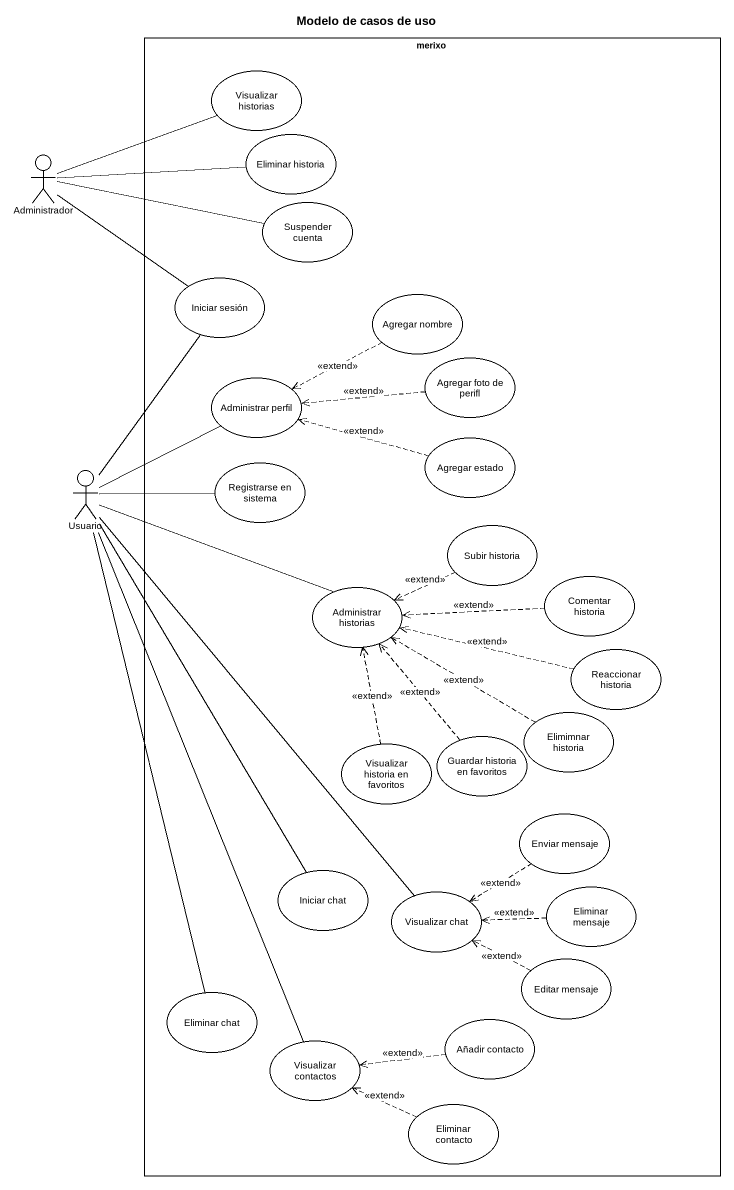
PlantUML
@startuml
title Modelo de casos de uso
rectangle merixo {
  usecase "Visualizar historias" as Visualizar_historias
  usecase "Eliminar historia" as Eliminar_historia
  usecase "Suspender cuenta" as Suspender_cuenta
  usecase "Iniciar sesión" as Iniciar_sesión
  usecase "Agregar nombre" as Agregar_nombre
  usecase "Agregar foto de perifl" as Agregar_foto_de_perifl
  usecase "Administrar perfil" as Administrar_perfil
  usecase "Agregar estado" as Agregar_estado
  usecase "Registrarse en sistema" as Registrarse_en_sistema
  usecase "Subir historia" as Subir_historia
  usecase "Administrar historias" as Administrar_historias
  usecase "Comentar historia" as Comentar_historia
  usecase "Reaccionar historia" as Reaccionar_historia
  usecase "Elimimnar historia" as Elimimnar_historia
  usecase "Visualizar historia en favoritos" as Visualizar_historia_en
  usecase "Guardar historia en favoritos" as Guardar_historia_en
  usecase "Enviar mensaje" as Enviar_mensaje
  usecase "Iniciar chat" as Iniciar_chat
  usecase "Visualizar chat" as Visualizar_chat
  usecase "Eliminar mensaje" as Eliminar_mensaje
  usecase "Editar mensaje" as Editar_mensaje
  usecase "Eliminar chat" as Eliminar_chat
  usecase "Añadir contacto" as Añadir_contacto
  usecase "Visualizar contactos" as Visualizar_contactos
  usecase "Eliminar contacto" as Eliminar_contacto
}
actor Administrador
actor Usuario
Administrador -right- Visualizar_historias
Administrador -right- Eliminar_historia
Administrador -right- Suspender_cuenta
Administrador -- Iniciar_sesión
Agregar_nombre .left.> Administrar_perfil : <<extend>>
Agregar_foto_de_perifl .left.> Administrar_perfil : <<extend>>
Agregar_estado .left.> Administrar_perfil : <<extend>>
Usuario -up- Iniciar_sesión
Usuario -right- Administrar_perfil
Usuario -right- Registrarse_en_sistema
Usuario -right- Administrar_historias
Usuario -- Iniciar_chat
Usuario -- Visualizar_chat
Usuario -- Eliminar_chat
Usuario -- Visualizar_contactos
Subir_historia .left.> Administrar_historias : <<extend>>
Comentar_historia .left.> Administrar_historias : <<extend>>
Reaccionar_historia .left.> Administrar_historias : <<extend>>
Elimimnar_historia .left.> Administrar_historias : <<extend>>
Visualizar_historia_en .up.> Administrar_historias : <<extend>>
Guardar_historia_en .up.> Administrar_historias : <<extend>>
Enviar_mensaje ..> Visualizar_chat : <<extend>>
Eliminar_mensaje .left.> Visualizar_chat : <<extend>>
Editar_mensaje .left.> Visualizar_chat : <<extend>>
Añadir_contacto .left.> Visualizar_contactos : <<extend>>
Eliminar_contacto .left.> Visualizar_contactos : <<extend>>
@enduml
